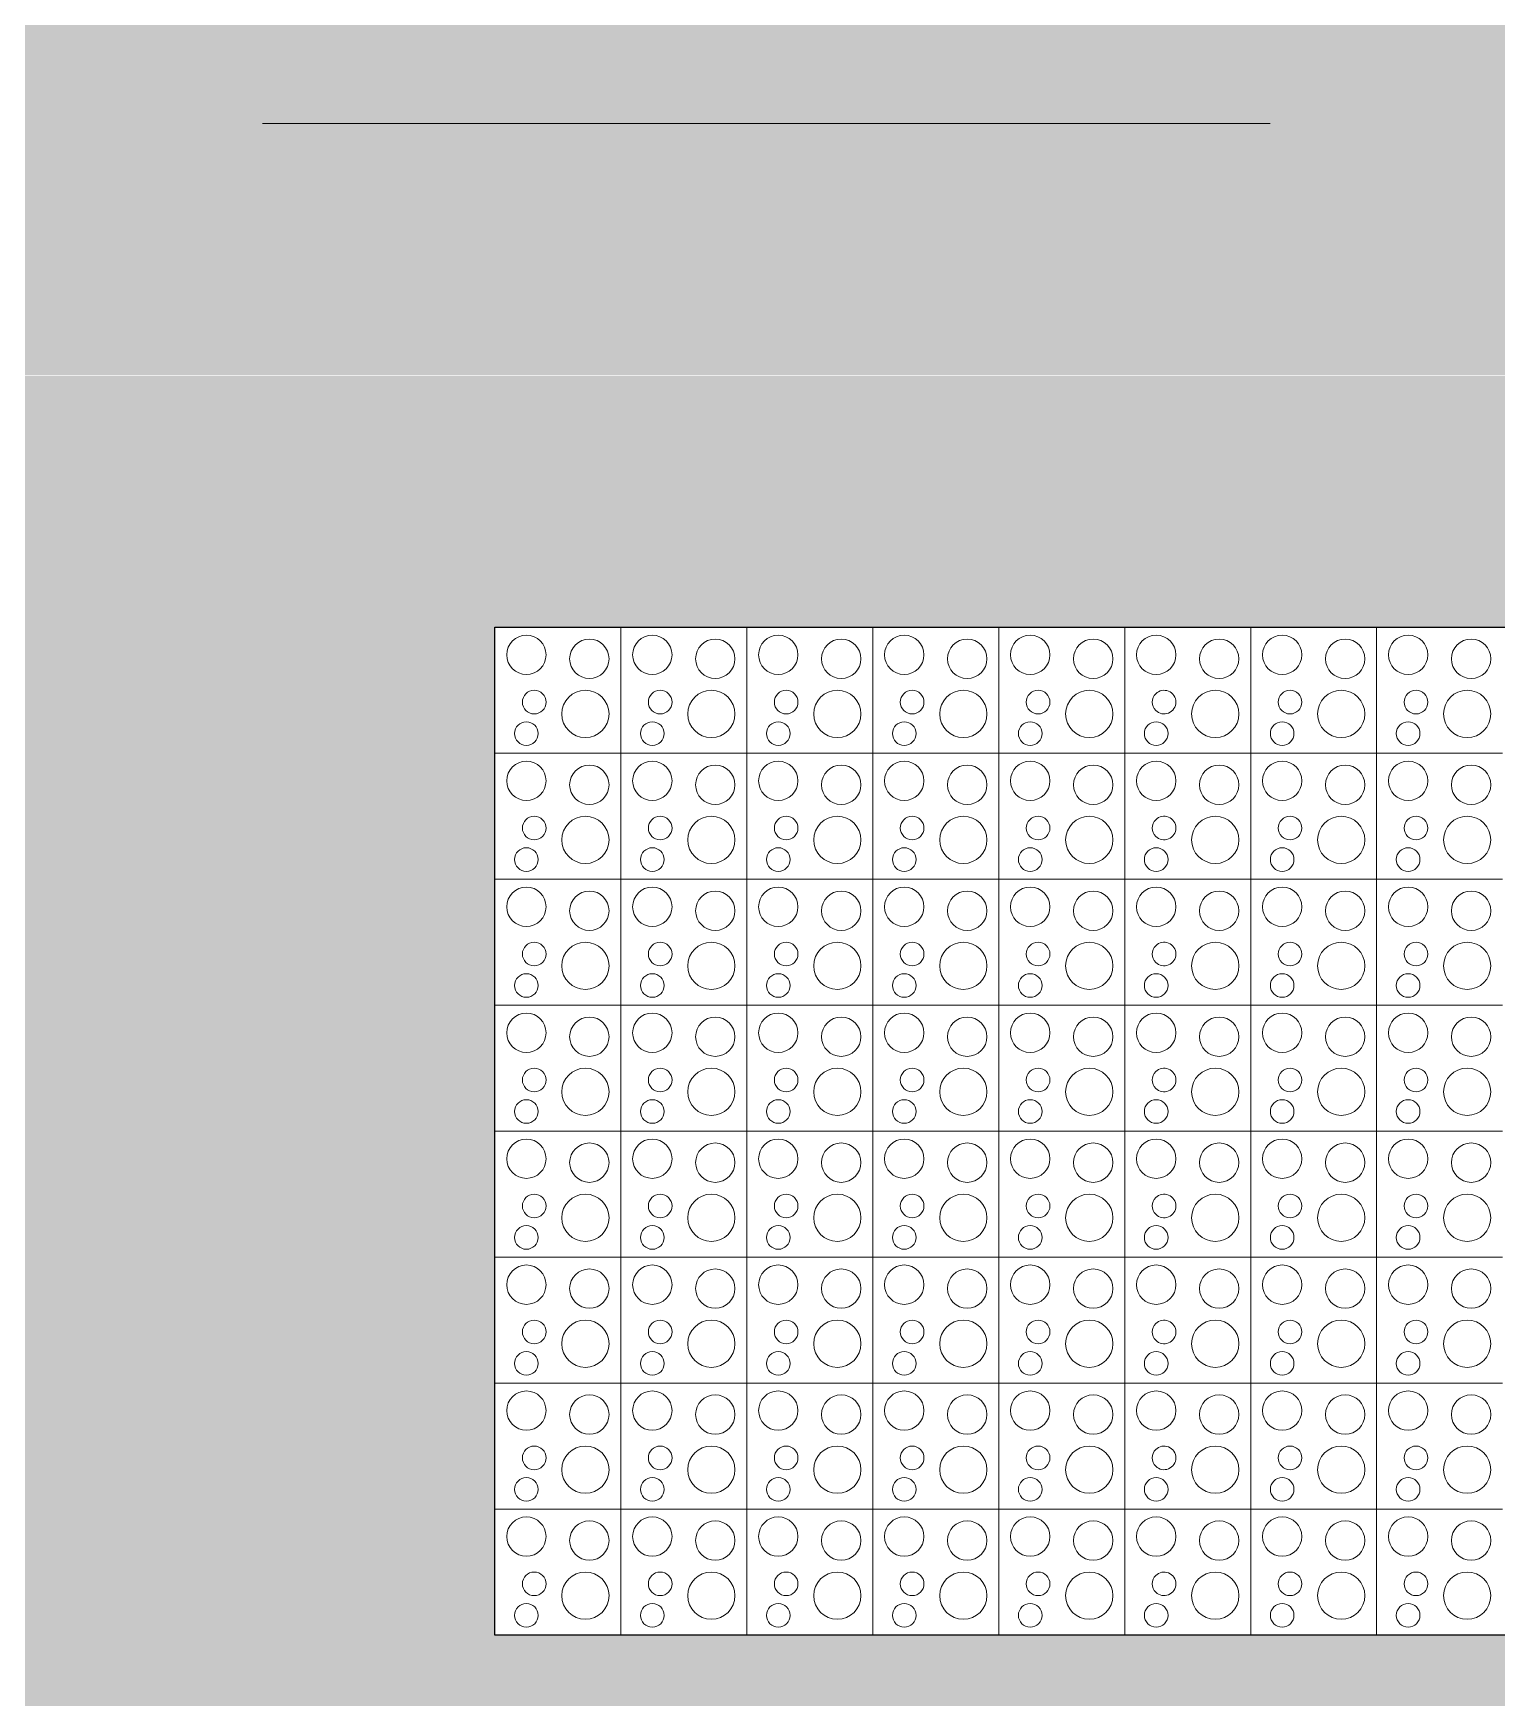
# Model space of a CAD drawing. Header units: inches. Extents: x 6 to 15224, y -733 to 6300.
# Drawn here: x 10710.8 to 10803.7, y 5121 to 5226.7 of the extents above; entities that cross this region are included whole.
import ezdxf

# ---------------------------------------------------------------- set-up
doc = ezdxf.new("R2010")
doc.units = ezdxf.units.IN
doc.header["$MEASUREMENT"] = 0
doc.linetypes.add('Center 1_2_', pattern=[112, 64, -16, 16, -16])
for name, color, linetype, lineweight in [('A-FLOR-LEVL', 51, 'Continuous', 13), ('A-GLAZ', 151, 'Continuous', 25), ('A-WALL', 113, 'Continuous', 25), ('A-WALL-PATT', 111, 'Continuous', 25)]:
    doc.layers.add(name, color=color, linetype=linetype, lineweight=lineweight)

# ---------------------------------------------------------------- blocks, each defined once
blk = doc.blocks.new('WD Breeze Block-TS - 8x16-V174-EAST ELEVATION')
at = {"layer": 'A-GLAZ', "lineweight": 13}
for p, q in [((1870, 5181), (1870, 5189)), ((1870, 5189), (1870, 5181)), ((1878, 5181), (1878, 5189)), ((1878, 5189), (1878, 5181)), ((1886, 5181), (1886, 5189)), ((1886, 5189), (1886, 5181)), ((1894, 5181), (1894, 5189)), ((1894, 5189), (1894, 5181)), ((1902, 5181), (1902, 5189)), ((1902, 5189), (1902, 5181)), ((1910, 5181), (1910, 5189)), ((1910, 5189), (1910, 5181)), ((1918, 5181), (1918, 5189)), ((1918, 5189), (1918, 5181)), ((1870, 5181), (1862, 5181)), ((1862, 5181), (1870, 5181)), ((1878, 5181), (1870, 5181)), ((1870, 5173), (1870, 5181)), ((1870, 5181), (1878, 5181)), ((1870, 5181), (1870, 5173)), ((1886, 5181), (1878, 5181)), ((1878, 5173), (1878, 5181)), ((1878, 5181), (1886, 5181)), ((1878, 5181), (1878, 5173)), ((1894, 5181), (1886, 5181)), ((1886, 5173), (1886, 5181)), ((1886, 5181), (1894, 5181)), ((1886, 5181), (1886, 5173)), ((1902, 5181), (1894, 5181)), ((1894, 5173), (1894, 5181)), ((1894, 5181), (1902, 5181)), ((1894, 5181), (1894, 5173)), ((1910, 5181), (1902, 5181)), ((1902, 5173), (1902, 5181)), ((1902, 5181), (1910, 5181)), ((1902, 5181), (1902, 5173)), ((1910, 5173), (1910, 5181)), ((1918, 5181), (1910, 5181)), ((1910, 5181), (1918, 5181)), ((1910, 5181), (1910, 5173)), ((1926, 5181), (1918, 5181)), ((1918, 5173), (1918, 5181)), ((1918, 5181), (1926, 5181)), ((1918, 5181), (1918, 5173)), ((1870, 5173), (1862, 5173)), ((1862, 5173), (1870, 5173)), ((1878, 5173), (1870, 5173)), ((1870, 5165), (1870, 5173)), ((1870, 5173), (1878, 5173)), ((1870, 5173), (1870, 5165)), ((1886, 5173), (1878, 5173)), ((1878, 5165), (1878, 5173)), ((1878, 5173), (1886, 5173)), ((1878, 5173), (1878, 5165)), ((1894, 5173), (1886, 5173)), ((1886, 5165), (1886, 5173)), ((1886, 5173), (1894, 5173)), ((1886, 5173), (1886, 5165)), ((1902, 5173), (1894, 5173)), ((1894, 5165), (1894, 5173)), ((1894, 5173), (1902, 5173)), ((1894, 5173), (1894, 5165)), ((1910, 5173), (1902, 5173)), ((1902, 5165), (1902, 5173)), ((1902, 5173), (1910, 5173)), ((1902, 5173), (1902, 5165)), ((1910, 5165), (1910, 5173)), ((1918, 5173), (1910, 5173)), ((1910, 5173), (1918, 5173)), ((1910, 5173), (1910, 5165)), ((1926, 5173), (1918, 5173)), ((1918, 5165), (1918, 5173)), ((1918, 5173), (1926, 5173)), ((1918, 5173), (1918, 5165)), ((1870, 5165), (1862, 5165)), ((1862, 5165), (1870, 5165)), ((1878, 5165), (1870, 5165)), ((1870, 5157), (1870, 5165)), ((1870, 5165), (1878, 5165)), ((1870, 5165), (1870, 5157)), ((1886, 5165), (1878, 5165)), ((1878, 5157), (1878, 5165)), ((1878, 5165), (1886, 5165)), ((1878, 5165), (1878, 5157)), ((1894, 5165), (1886, 5165)), ((1886, 5157), (1886, 5165)), ((1886, 5165), (1894, 5165)), ((1886, 5165), (1886, 5157)), ((1902, 5165), (1894, 5165)), ((1894, 5157), (1894, 5165)), ((1894, 5165), (1902, 5165)), ((1894, 5165), (1894, 5157)), ((1910, 5165), (1902, 5165)), ((1902, 5157), (1902, 5165)), ((1902, 5165), (1910, 5165)), ((1902, 5165), (1902, 5157)), ((1910, 5157), (1910, 5165)), ((1918, 5165), (1910, 5165)), ((1910, 5165), (1918, 5165)), ((1910, 5165), (1910, 5157)), ((1926, 5165), (1918, 5165)), ((1918, 5157), (1918, 5165)), ((1918, 5165), (1926, 5165)), ((1918, 5165), (1918, 5157)), ((1870, 5157), (1862, 5157)), ((1862, 5157), (1870, 5157)), ((1878, 5157), (1870, 5157)), ((1870, 5149), (1870, 5157)), ((1870, 5157), (1878, 5157)), ((1870, 5157), (1870, 5149)), ((1886, 5157), (1878, 5157)), ((1878, 5149), (1878, 5157)), ((1878, 5157), (1886, 5157)), ((1878, 5157), (1878, 5149)), ((1894, 5157), (1886, 5157)), ((1886, 5149), (1886, 5157)), ((1886, 5157), (1894, 5157)), ((1886, 5157), (1886, 5149)), ((1902, 5157), (1894, 5157)), ((1894, 5149), (1894, 5157)), ((1894, 5157), (1902, 5157)), ((1894, 5157), (1894, 5149)), ((1910, 5157), (1902, 5157)), ((1902, 5149), (1902, 5157)), ((1902, 5157), (1910, 5157)), ((1902, 5157), (1902, 5149)), ((1910, 5149), (1910, 5157)), ((1918, 5157), (1910, 5157)), ((1910, 5157), (1918, 5157)), ((1910, 5157), (1910, 5149)), ((1926, 5157), (1918, 5157)), ((1918, 5149), (1918, 5157)), ((1918, 5157), (1926, 5157)), ((1918, 5157), (1918, 5149)), ((1870, 5149), (1862, 5149)), ((1862, 5149), (1870, 5149)), ((1878, 5149), (1870, 5149)), ((1870, 5141), (1870, 5149)), ((1870, 5149), (1878, 5149)), ((1870, 5149), (1870, 5141)), ((1886, 5149), (1878, 5149)), ((1878, 5141), (1878, 5149)), ((1878, 5149), (1886, 5149)), ((1878, 5149), (1878, 5141)), ((1894, 5149), (1886, 5149)), ((1886, 5141), (1886, 5149)), ((1886, 5149), (1894, 5149)), ((1886, 5149), (1886, 5141)), ((1902, 5149), (1894, 5149)), ((1894, 5141), (1894, 5149)), ((1894, 5149), (1902, 5149)), ((1894, 5149), (1894, 5141)), ((1910, 5149), (1902, 5149)), ((1902, 5141), (1902, 5149)), ((1902, 5149), (1910, 5149)), ((1902, 5149), (1902, 5141)), ((1910, 5141), (1910, 5149)), ((1918, 5149), (1910, 5149)), ((1910, 5149), (1918, 5149)), ((1910, 5149), (1910, 5141)), ((1926, 5149), (1918, 5149)), ((1918, 5141), (1918, 5149)), ((1918, 5149), (1926, 5149)), ((1918, 5149), (1918, 5141)), ((1870, 5141), (1862, 5141)), ((1862, 5141), (1870, 5141)), ((1878, 5141), (1870, 5141)), ((1870, 5133), (1870, 5141)), ((1870, 5141), (1878, 5141)), ((1870, 5141), (1870, 5133)), ((1886, 5141), (1878, 5141)), ((1878, 5133), (1878, 5141)), ((1878, 5141), (1886, 5141)), ((1878, 5141), (1878, 5133)), ((1894, 5141), (1886, 5141)), ((1886, 5133), (1886, 5141)), ((1886, 5141), (1894, 5141)), ((1886, 5141), (1886, 5133)), ((1902, 5141), (1894, 5141)), ((1894, 5133), (1894, 5141)), ((1894, 5141), (1902, 5141)), ((1894, 5141), (1894, 5133)), ((1910, 5141), (1902, 5141)), ((1902, 5133), (1902, 5141)), ((1902, 5141), (1910, 5141)), ((1902, 5141), (1902, 5133)), ((1910, 5133), (1910, 5141)), ((1918, 5141), (1910, 5141)), ((1910, 5141), (1918, 5141)), ((1910, 5141), (1910, 5133)), ((1926, 5141), (1918, 5141)), ((1918, 5133), (1918, 5141)), ((1918, 5141), (1926, 5141)), ((1918, 5141), (1918, 5133)), ((1870, 5133), (1862, 5133)), ((1862, 5133), (1870, 5133)), ((1878, 5133), (1870, 5133)), ((1870, 5125), (1870, 5133)), ((1870, 5133), (1878, 5133)), ((1870, 5133), (1870, 5125)), ((1886, 5133), (1878, 5133)), ((1878, 5125), (1878, 5133)), ((1878, 5133), (1886, 5133)), ((1878, 5133), (1878, 5125)), ((1894, 5133), (1886, 5133)), ((1886, 5125), (1886, 5133)), ((1886, 5133), (1894, 5133)), ((1886, 5133), (1886, 5125)), ((1902, 5133), (1894, 5133)), ((1894, 5125), (1894, 5133)), ((1894, 5133), (1902, 5133)), ((1894, 5133), (1894, 5125)), ((1910, 5133), (1902, 5133)), ((1902, 5125), (1902, 5133)), ((1902, 5133), (1910, 5133)), ((1902, 5133), (1902, 5125)), ((1910, 5125), (1910, 5133)), ((1918, 5133), (1910, 5133)), ((1910, 5133), (1918, 5133)), ((1910, 5133), (1910, 5125)), ((1926, 5133), (1918, 5133)), ((1918, 5125), (1918, 5133)), ((1918, 5133), (1926, 5133)), ((1918, 5133), (1918, 5125))]:
    blk.add_line(p, q, dxfattribs=at)
for centre, radius, start, end in [((1864, 5187.25), 1.25, 0, 180), ((1868, 5187), 1.25, 0, 180), ((1872, 5187.25), 1.25, 0, 180), ((1876, 5187), 1.25, 0, 180), ((1880, 5187.25), 1.25, 0, 180), ((1884, 5187), 1.25, 0, 180), ((1888, 5187.25), 1.25, 0, 180), ((1892, 5187), 1.25, 0, 180), ((1896, 5187.25), 1.25, 0, 180), ((1900, 5187), 1.25, 0, 180), ((1904, 5187.25), 1.25, 0, 180), ((1908, 5187), 1.25, 0, 180), ((1912, 5187.25), 1.25, 0, 180), ((1916, 5187), 1.25, 0, 180), ((1920, 5187.25), 1.25, 0, 180), ((1924, 5187), 1.25, 0, 180), ((1864, 5187.25), 1.25, 180, 0), ((1872, 5187.25), 1.25, 180, 0), ((1880, 5187.25), 1.25, 180, 0), ((1888, 5187.25), 1.25, 180, 0), ((1896, 5187.25), 1.25, 180, 0), ((1904, 5187.25), 1.25, 180, 0), ((1912, 5187.25), 1.25, 180, 0), ((1920, 5187.25), 1.25, 180, 0), ((1868, 5187), 1.25, 180, 0), ((1876, 5187), 1.25, 180, 0), ((1884, 5187), 1.25, 180, 0), ((1892, 5187), 1.25, 180, 0), ((1900, 5187), 1.25, 180, 0), ((1908, 5187), 1.25, 180, 0), ((1916, 5187), 1.25, 180, 0), ((1924, 5187), 1.25, 180, 0), ((1864.5, 5184.25), 0.75, 0, 180), ((1867.75, 5183.5), 1.5, 0, 180), ((1872.5, 5184.25), 0.75, 0, 180), ((1875.75, 5183.5), 1.5, 0, 180), ((1880.5, 5184.25), 0.75, 0, 180), ((1883.75, 5183.5), 1.5, 0, 180), ((1888.5, 5184.25), 0.75, 0, 180), ((1891.75, 5183.5), 1.5, 0, 180), ((1896.5, 5184.25), 0.75, 0, 180), ((1899.75, 5183.5), 1.5, 0, 180), ((1904.5, 5184.25), 0.75, 0, 134.996), ((1907.75, 5183.5), 1.5, 0, 180), ((1912.5, 5184.25), 0.75, 0, 180), ((1915.75, 5183.5), 1.5, 0, 180), ((1920.5, 5184.25), 0.75, 0, 180), ((1923.75, 5183.5), 1.5, 0, 180), ((1864.5, 5184.25), 0.75, 180, 0), ((1872.5, 5184.25), 0.75, 180, 0), ((1880.5, 5184.25), 0.75, 180, 0), ((1888.5, 5184.25), 0.75, 180, 0), ((1896.5, 5184.25), 0.75, 180, 0), ((1904.5, 5184.25), 0.75, 135, 180), ((1904.5, 5184.25), 0.75, 180, 225), ((1904.5, 5184.25), 0.75, 225.004, 0), ((1912.5, 5184.25), 0.75, 180, 0), ((1920.5, 5184.25), 0.75, 180, 0), ((1864, 5182.25), 0.75, 0, 180), ((1867.75, 5183.5), 1.5, 180, 0), ((1872, 5182.25), 0.75, 0, 180), ((1875.75, 5183.5), 1.5, 180, 0), ((1880, 5182.25), 0.75, 0, 180), ((1883.75, 5183.5), 1.5, 180, 0), ((1888, 5182.25), 0.75, 0, 180), ((1891.75, 5183.5), 1.5, 180, 0), ((1896, 5182.25), 0.75, 0, 180), ((1899.75, 5183.5), 1.5, 180, 0), ((1904, 5182.25), 0.75, 0, 180), ((1907.75, 5183.5), 1.5, 180, 0), ((1912, 5182.25), 0.75, 0, 180), ((1915.75, 5183.5), 1.5, 180, 0), ((1920, 5182.25), 0.75, 0, 180), ((1923.75, 5183.5), 1.5, 180, 0), ((1864, 5182.25), 0.75, 180, 0), ((1872, 5182.25), 0.75, 180, 0), ((1880, 5182.25), 0.75, 180, 0), ((1888, 5182.25), 0.75, 180, 0), ((1896, 5182.25), 0.75, 180, 0), ((1904, 5182.25), 0.75, 180, 0), ((1912, 5182.25), 0.75, 180, 0), ((1920, 5182.25), 0.75, 180, 0), ((1864, 5179.25), 1.25, 0, 180), ((1868, 5179), 1.25, 0, 180), ((1872, 5179.25), 1.25, 0, 180), ((1876, 5179), 1.25, 0, 180), ((1880, 5179.25), 1.25, 0, 180), ((1884, 5179), 1.25, 0, 180), ((1888, 5179.25), 1.25, 0, 180), ((1892, 5179), 1.25, 0, 180), ((1896, 5179.25), 1.25, 0, 180), ((1900, 5179), 1.25, 0, 180), ((1904, 5179.25), 1.25, 0, 180), ((1908, 5179), 1.25, 0, 180), ((1912, 5179.25), 1.25, 0, 180), ((1916, 5179), 1.25, 0, 180), ((1920, 5179.25), 1.25, 0, 180), ((1924, 5179), 1.25, 0, 180), ((1864, 5179.25), 1.25, 180, 0), ((1868, 5179), 1.25, 180, 0), ((1872, 5179.25), 1.25, 180, 0), ((1876, 5179), 1.25, 180, 0), ((1880, 5179.25), 1.25, 180, 0), ((1884, 5179), 1.25, 180, 0), ((1888, 5179.25), 1.25, 180, 0), ((1892, 5179), 1.25, 180, 0), ((1896, 5179.25), 1.25, 180, 0), ((1900, 5179), 1.25, 180, 0), ((1904, 5179.25), 1.25, 180, 0), ((1908, 5179), 1.25, 180, 0), ((1912, 5179.25), 1.25, 180, 0), ((1916, 5179), 1.25, 180, 0), ((1920, 5179.25), 1.25, 180, 0), ((1924, 5179), 1.25, 180, 0), ((1864.5, 5176.25), 0.75, 0, 180), ((1867.75, 5175.5), 1.5, 0, 180), ((1872.5, 5176.25), 0.75, 0, 180), ((1875.75, 5175.5), 1.5, 0, 180), ((1880.5, 5176.25), 0.75, 0, 180), ((1883.75, 5175.5), 1.5, 0, 180), ((1888.5, 5176.25), 0.75, 0, 180), ((1891.75, 5175.5), 1.5, 0, 180), ((1896.5, 5176.25), 0.75, 0, 180), ((1899.75, 5175.5), 1.5, 0, 180), ((1904.5, 5176.25), 0.75, 135, 180), ((1904.5, 5176.25), 0.75, 0, 134.996), ((1907.75, 5175.5), 1.5, 0, 180), ((1912.5, 5176.25), 0.75, 0, 180), ((1915.75, 5175.5), 1.5, 0, 180), ((1920.5, 5176.25), 0.75, 0, 180), ((1923.75, 5175.5), 1.5, 0, 180), ((1864.5, 5176.25), 0.75, 180, 0), ((1867.75, 5175.5), 1.5, 180, 0), ((1872.5, 5176.25), 0.75, 180, 0), ((1875.75, 5175.5), 1.5, 180, 0), ((1880.5, 5176.25), 0.75, 180, 0), ((1883.75, 5175.5), 1.5, 180, 0), ((1888.5, 5176.25), 0.75, 180, 0), ((1891.75, 5175.5), 1.5, 180, 0), ((1896.5, 5176.25), 0.75, 180, 0), ((1899.75, 5175.5), 1.5, 180, 0), ((1904.5, 5176.25), 0.75, 180, 225), ((1904.5, 5176.25), 0.75, 225.004, 0), ((1907.75, 5175.5), 1.5, 180, 0), ((1912.5, 5176.25), 0.75, 180, 0), ((1915.75, 5175.5), 1.5, 180, 0), ((1920.5, 5176.25), 0.75, 180, 0), ((1923.75, 5175.5), 1.5, 180, 0), ((1864, 5174.25), 0.75, 0, 180), ((1872, 5174.25), 0.75, 0, 180), ((1880, 5174.25), 0.75, 0, 180), ((1888, 5174.25), 0.75, 0, 180), ((1896, 5174.25), 0.75, 0, 180), ((1904, 5174.25), 0.75, 0, 180), ((1912, 5174.25), 0.75, 0, 180), ((1920, 5174.25), 0.75, 0, 180), ((1864, 5174.25), 0.75, 180, 0), ((1872, 5174.25), 0.75, 180, 0), ((1880, 5174.25), 0.75, 180, 0), ((1888, 5174.25), 0.75, 180, 0), ((1896, 5174.25), 0.75, 180, 0), ((1904, 5174.25), 0.75, 180, 0), ((1912, 5174.25), 0.75, 180, 0), ((1920, 5174.25), 0.75, 180, 0), ((1864, 5171.25), 1.25, 0, 180), ((1872, 5171.25), 1.25, 0, 180), ((1880, 5171.25), 1.25, 0, 180), ((1888, 5171.25), 1.25, 0, 180), ((1896, 5171.25), 1.25, 0, 180), ((1904, 5171.25), 1.25, 0, 180), ((1912, 5171.25), 1.25, 0, 180), ((1920, 5171.25), 1.25, 0, 180), ((1864, 5171.25), 1.25, 180, 0), ((1868, 5171), 1.25, 0, 180), ((1872, 5171.25), 1.25, 180, 0), ((1876, 5171), 1.25, 0, 180), ((1880, 5171.25), 1.25, 180, 0), ((1884, 5171), 1.25, 0, 180), ((1888, 5171.25), 1.25, 180, 0), ((1892, 5171), 1.25, 0, 180), ((1896, 5171.25), 1.25, 180, 0), ((1900, 5171), 1.25, 0, 180), ((1904, 5171.25), 1.25, 180, 0), ((1908, 5171), 1.25, 0, 180), ((1912, 5171.25), 1.25, 180, 0), ((1916, 5171), 1.25, 0, 180), ((1920, 5171.25), 1.25, 180, 0), ((1924, 5171), 1.25, 0, 180), ((1868, 5171), 1.25, 180, 0), ((1876, 5171), 1.25, 180, 0), ((1884, 5171), 1.25, 180, 0), ((1892, 5171), 1.25, 180, 0), ((1900, 5171), 1.25, 180, 0), ((1908, 5171), 1.25, 180, 0), ((1916, 5171), 1.25, 180, 0), ((1924, 5171), 1.25, 180, 0), ((1864.5, 5168.25), 0.75, 0, 180), ((1864.5, 5168.25), 0.75, 180, 0), ((1867.75, 5167.5), 1.5, 0, 180), ((1872.5, 5168.25), 0.75, 0, 180), ((1872.5, 5168.25), 0.75, 180, 0), ((1875.75, 5167.5), 1.5, 0, 180), ((1880.5, 5168.25), 0.75, 0, 180), ((1880.5, 5168.25), 0.75, 180, 0), ((1883.75, 5167.5), 1.5, 0, 180), ((1888.5, 5168.25), 0.75, 0, 180), ((1888.5, 5168.25), 0.75, 180, 0), ((1891.75, 5167.5), 1.5, 0, 180), ((1896.5, 5168.25), 0.75, 0, 180), ((1896.5, 5168.25), 0.75, 180, 0), ((1899.75, 5167.5), 1.5, 0, 180), ((1904.5, 5168.25), 0.75, 135, 180), ((1904.5, 5168.25), 0.75, 180, 225), ((1904.5, 5168.25), 0.75, 0, 134.996), ((1904.5, 5168.25), 0.75, 225.004, 0), ((1907.75, 5167.5), 1.5, 0, 180), ((1912.5, 5168.25), 0.75, 0, 180), ((1912.5, 5168.25), 0.75, 180, 0), ((1915.75, 5167.5), 1.5, 0, 180), ((1920.5, 5168.25), 0.75, 0, 180), ((1920.5, 5168.25), 0.75, 180, 0), ((1923.75, 5167.5), 1.5, 0, 180), ((1867.75, 5167.5), 1.5, 180, 0), ((1875.75, 5167.5), 1.5, 180, 0), ((1883.75, 5167.5), 1.5, 180, 0), ((1891.75, 5167.5), 1.5, 180, 0), ((1899.75, 5167.5), 1.5, 180, 0), ((1907.75, 5167.5), 1.5, 180, 0), ((1915.75, 5167.5), 1.5, 180, 0), ((1923.75, 5167.5), 1.5, 180, 0), ((1864, 5166.25), 0.75, 0, 180), ((1864, 5166.25), 0.75, 180, 0), ((1872, 5166.25), 0.75, 0, 180), ((1872, 5166.25), 0.75, 180, 0), ((1880, 5166.25), 0.75, 0, 180), ((1880, 5166.25), 0.75, 180, 0), ((1888, 5166.25), 0.75, 0, 180), ((1888, 5166.25), 0.75, 180, 0), ((1896, 5166.25), 0.75, 0, 180), ((1896, 5166.25), 0.75, 180, 0), ((1904, 5166.25), 0.75, 0, 180), ((1904, 5166.25), 0.75, 180, 0), ((1912, 5166.25), 0.75, 0, 180), ((1912, 5166.25), 0.75, 180, 0), ((1920, 5166.25), 0.75, 0, 180), ((1920, 5166.25), 0.75, 180, 0), ((1864, 5163.25), 1.25, 0, 180), ((1868, 5163), 1.25, 0, 180), ((1872, 5163.25), 1.25, 0, 180), ((1876, 5163), 1.25, 0, 180), ((1880, 5163.25), 1.25, 0, 180), ((1884, 5163), 1.25, 0, 180), ((1888, 5163.25), 1.25, 0, 180), ((1892, 5163), 1.25, 0, 180), ((1896, 5163.25), 1.25, 0, 180), ((1900, 5163), 1.25, 0, 180), ((1904, 5163.25), 1.25, 0, 180), ((1908, 5163), 1.25, 0, 180), ((1912, 5163.25), 1.25, 0, 180), ((1916, 5163), 1.25, 0, 180), ((1920, 5163.25), 1.25, 0, 180), ((1924, 5163), 1.25, 0, 180), ((1864, 5163.25), 1.25, 180, 0), ((1868, 5163), 1.25, 180, 0), ((1872, 5163.25), 1.25, 180, 0), ((1876, 5163), 1.25, 180, 0), ((1880, 5163.25), 1.25, 180, 0), ((1884, 5163), 1.25, 180, 0), ((1888, 5163.25), 1.25, 180, 0), ((1892, 5163), 1.25, 180, 0), ((1896, 5163.25), 1.25, 180, 0), ((1900, 5163), 1.25, 180, 0), ((1904, 5163.25), 1.25, 180, 0), ((1908, 5163), 1.25, 180, 0), ((1912, 5163.25), 1.25, 180, 0), ((1916, 5163), 1.25, 180, 0), ((1920, 5163.25), 1.25, 180, 0), ((1924, 5163), 1.25, 180, 0), ((1864.5, 5160.25), 0.75, 0, 180), ((1867.75, 5159.5), 1.5, 0, 180), ((1872.5, 5160.25), 0.75, 0, 180), ((1875.75, 5159.5), 1.5, 0, 180), ((1880.5, 5160.25), 0.75, 0, 180), ((1883.75, 5159.5), 1.5, 0, 180), ((1888.5, 5160.25), 0.75, 0, 180), ((1891.75, 5159.5), 1.5, 0, 180), ((1896.5, 5160.25), 0.75, 0, 180), ((1899.75, 5159.5), 1.5, 0, 180), ((1904.5, 5160.25), 0.75, 135, 180), ((1904.5, 5160.25), 0.75, 0, 134.996), ((1907.75, 5159.5), 1.5, 0, 180), ((1912.5, 5160.25), 0.75, 0, 180), ((1915.75, 5159.5), 1.5, 0, 180), ((1920.5, 5160.25), 0.75, 0, 180), ((1923.75, 5159.5), 1.5, 0, 180), ((1864.5, 5160.25), 0.75, 180, 0), ((1872.5, 5160.25), 0.75, 180, 0), ((1880.5, 5160.25), 0.75, 180, 0), ((1888.5, 5160.25), 0.75, 180, 0), ((1896.5, 5160.25), 0.75, 180, 0), ((1904.5, 5160.25), 0.75, 180, 225), ((1904.5, 5160.25), 0.75, 225.004, 0), ((1912.5, 5160.25), 0.75, 180, 0), ((1920.5, 5160.25), 0.75, 180, 0), ((1864, 5158.25), 0.75, 0, 180), ((1867.75, 5159.5), 1.5, 180, 0), ((1872, 5158.25), 0.75, 0, 180), ((1875.75, 5159.5), 1.5, 180, 0), ((1880, 5158.25), 0.75, 0, 180), ((1883.75, 5159.5), 1.5, 180, 0), ((1888, 5158.25), 0.75, 0, 180), ((1891.75, 5159.5), 1.5, 180, 0), ((1896, 5158.25), 0.75, 0, 180), ((1899.75, 5159.5), 1.5, 180, 0), ((1904, 5158.25), 0.75, 0, 180), ((1907.75, 5159.5), 1.5, 180, 0), ((1912, 5158.25), 0.75, 0, 180), ((1915.75, 5159.5), 1.5, 180, 0), ((1920, 5158.25), 0.75, 0, 180), ((1923.75, 5159.5), 1.5, 180, 0), ((1864, 5158.25), 0.75, 180, 0), ((1872, 5158.25), 0.75, 180, 0), ((1880, 5158.25), 0.75, 180, 0), ((1888, 5158.25), 0.75, 180, 0), ((1896, 5158.25), 0.75, 180, 0), ((1904, 5158.25), 0.75, 180, 0), ((1912, 5158.25), 0.75, 180, 0), ((1920, 5158.25), 0.75, 180, 0), ((1864, 5155.25), 1.25, 0, 180), ((1872, 5155.25), 1.25, 0, 180), ((1880, 5155.25), 1.25, 0, 180), ((1888, 5155.25), 1.25, 0, 180), ((1896, 5155.25), 1.25, 0, 180), ((1904, 5155.25), 1.25, 0, 180), ((1912, 5155.25), 1.25, 0, 180), ((1920, 5155.25), 1.25, 0, 180), ((1868, 5155), 1.25, 0, 180), ((1876, 5155), 1.25, 0, 180), ((1884, 5155), 1.25, 0, 180), ((1892, 5155), 1.25, 0, 180), ((1900, 5155), 1.25, 0, 180), ((1908, 5155), 1.25, 0, 180), ((1916, 5155), 1.25, 0, 180), ((1924, 5155), 1.25, 0, 180), ((1864, 5155.25), 1.25, 180, 0), ((1868, 5155), 1.25, 180, 0), ((1872, 5155.25), 1.25, 180, 0), ((1876, 5155), 1.25, 180, 0), ((1880, 5155.25), 1.25, 180, 0), ((1884, 5155), 1.25, 180, 0), ((1888, 5155.25), 1.25, 180, 0), ((1892, 5155), 1.25, 180, 0), ((1896, 5155.25), 1.25, 180, 0), ((1900, 5155), 1.25, 180, 0), ((1904, 5155.25), 1.25, 180, 0), ((1908, 5155), 1.25, 180, 0), ((1912, 5155.25), 1.25, 180, 0), ((1916, 5155), 1.25, 180, 0), ((1920, 5155.25), 1.25, 180, 0), ((1924, 5155), 1.25, 180, 0), ((1864.5, 5152.25), 0.75, 0, 180), ((1864.5, 5152.25), 0.75, 180, 0), ((1867.75, 5151.5), 1.5, 0, 180), ((1872.5, 5152.25), 0.75, 0, 180), ((1872.5, 5152.25), 0.75, 180, 0), ((1875.75, 5151.5), 1.5, 0, 180), ((1880.5, 5152.25), 0.75, 0, 180), ((1880.5, 5152.25), 0.75, 180, 0), ((1883.75, 5151.5), 1.5, 0, 180), ((1888.5, 5152.25), 0.75, 0, 180), ((1888.5, 5152.25), 0.75, 180, 0), ((1891.75, 5151.5), 1.5, 0, 180), ((1896.5, 5152.25), 0.75, 0, 180), ((1896.5, 5152.25), 0.75, 180, 0), ((1899.75, 5151.5), 1.5, 0, 180), ((1904.5, 5152.25), 0.75, 135, 180), ((1904.5, 5152.25), 0.75, 180, 225), ((1904.5, 5152.25), 0.75, 0, 134.996), ((1904.5, 5152.25), 0.75, 225.004, 0), ((1907.75, 5151.5), 1.5, 0, 180), ((1912.5, 5152.25), 0.75, 0, 180), ((1912.5, 5152.25), 0.75, 180, 0), ((1915.75, 5151.5), 1.5, 0, 180), ((1920.5, 5152.25), 0.75, 0, 180), ((1920.5, 5152.25), 0.75, 180, 0), ((1923.75, 5151.5), 1.5, 0, 180), ((1867.75, 5151.5), 1.5, 180, 0), ((1875.75, 5151.5), 1.5, 180, 0), ((1883.75, 5151.5), 1.5, 180, 0), ((1891.75, 5151.5), 1.5, 180, 0), ((1899.75, 5151.5), 1.5, 180, 0), ((1907.75, 5151.5), 1.5, 180, 0), ((1915.75, 5151.5), 1.5, 180, 0), ((1923.75, 5151.5), 1.5, 180, 0), ((1864, 5150.25), 0.75, 0, 180), ((1864, 5150.25), 0.75, 180, 0), ((1872, 5150.25), 0.75, 0, 180), ((1872, 5150.25), 0.75, 180, 0), ((1880, 5150.25), 0.75, 0, 180), ((1880, 5150.25), 0.75, 180, 0), ((1888, 5150.25), 0.75, 0, 180), ((1888, 5150.25), 0.75, 180, 0), ((1896, 5150.25), 0.75, 0, 180), ((1896, 5150.25), 0.75, 180, 0), ((1904, 5150.25), 0.75, 0, 180), ((1904, 5150.25), 0.75, 180, 0), ((1912, 5150.25), 0.75, 0, 180), ((1912, 5150.25), 0.75, 180, 0), ((1920, 5150.25), 0.75, 0, 180), ((1920, 5150.25), 0.75, 180, 0), ((1864, 5147.25), 1.25, 0, 180), ((1868, 5147), 1.25, 0, 180), ((1872, 5147.25), 1.25, 0, 180), ((1876, 5147), 1.25, 0, 180), ((1880, 5147.25), 1.25, 0, 180), ((1884, 5147), 1.25, 0, 180), ((1888, 5147.25), 1.25, 0, 180), ((1892, 5147), 1.25, 0, 180), ((1896, 5147.25), 1.25, 0, 180), ((1900, 5147), 1.25, 0, 180), ((1904, 5147.25), 1.25, 0, 180), ((1908, 5147), 1.25, 0, 180), ((1912, 5147.25), 1.25, 0, 180), ((1916, 5147), 1.25, 0, 180), ((1920, 5147.25), 1.25, 0, 180), ((1924, 5147), 1.25, 0, 180), ((1864, 5147.25), 1.25, 180, 0), ((1868, 5147), 1.25, 180, 0), ((1872, 5147.25), 1.25, 180, 0), ((1876, 5147), 1.25, 180, 0), ((1880, 5147.25), 1.25, 180, 0), ((1884, 5147), 1.25, 180, 0), ((1888, 5147.25), 1.25, 180, 0), ((1892, 5147), 1.25, 180, 0), ((1896, 5147.25), 1.25, 180, 0), ((1900, 5147), 1.25, 180, 0), ((1904, 5147.25), 1.25, 180, 0), ((1908, 5147), 1.25, 180, 0), ((1912, 5147.25), 1.25, 180, 0), ((1916, 5147), 1.25, 180, 0), ((1920, 5147.25), 1.25, 180, 0), ((1924, 5147), 1.25, 180, 0), ((1864.5, 5144.25), 0.75, 0, 180), ((1867.75, 5143.5), 1.5, 0, 180), ((1872.5, 5144.25), 0.75, 0, 180), ((1875.75, 5143.5), 1.5, 0, 180), ((1880.5, 5144.25), 0.75, 0, 180), ((1883.75, 5143.5), 1.5, 0, 180), ((1888.5, 5144.25), 0.75, 0, 180), ((1891.75, 5143.5), 1.5, 0, 180), ((1896.5, 5144.25), 0.75, 0, 180), ((1899.75, 5143.5), 1.5, 0, 180), ((1904.5, 5144.25), 0.75, 0, 134.996), ((1907.75, 5143.5), 1.5, 0, 180), ((1912.5, 5144.25), 0.75, 0, 180), ((1915.75, 5143.5), 1.5, 0, 180), ((1920.5, 5144.25), 0.75, 0, 180), ((1923.75, 5143.5), 1.5, 0, 180), ((1864.5, 5144.25), 0.75, 180, 0), ((1872.5, 5144.25), 0.75, 180, 0), ((1880.5, 5144.25), 0.75, 180, 0), ((1888.5, 5144.25), 0.75, 180, 0), ((1896.5, 5144.25), 0.75, 180, 0), ((1904.5, 5144.25), 0.75, 135, 180), ((1904.5, 5144.25), 0.75, 180, 225), ((1904.5, 5144.25), 0.75, 225.004, 0), ((1912.5, 5144.25), 0.75, 180, 0), ((1920.5, 5144.25), 0.75, 180, 0), ((1864, 5142.25), 0.75, 0, 180), ((1867.75, 5143.5), 1.5, 180, 0), ((1872, 5142.25), 0.75, 0, 180), ((1875.75, 5143.5), 1.5, 180, 0), ((1880, 5142.25), 0.75, 0, 180), ((1883.75, 5143.5), 1.5, 180, 0), ((1888, 5142.25), 0.75, 0, 180), ((1891.75, 5143.5), 1.5, 180, 0), ((1896, 5142.25), 0.75, 0, 180), ((1899.75, 5143.5), 1.5, 180, 0), ((1904, 5142.25), 0.75, 0, 180), ((1907.75, 5143.5), 1.5, 180, 0), ((1912, 5142.25), 0.75, 0, 180), ((1915.75, 5143.5), 1.5, 180, 0), ((1920, 5142.25), 0.75, 0, 180), ((1923.75, 5143.5), 1.5, 180, 0), ((1864, 5142.25), 0.75, 180, 0), ((1872, 5142.25), 0.75, 180, 0), ((1880, 5142.25), 0.75, 180, 0), ((1888, 5142.25), 0.75, 180, 0), ((1896, 5142.25), 0.75, 180, 0), ((1904, 5142.25), 0.75, 180, 0), ((1912, 5142.25), 0.75, 180, 0), ((1920, 5142.25), 0.75, 180, 0), ((1864, 5139.25), 1.25, 0, 180), ((1868, 5139), 1.25, 0, 180), ((1872, 5139.25), 1.25, 0, 180), ((1876, 5139), 1.25, 0, 180), ((1880, 5139.25), 1.25, 0, 180), ((1884, 5139), 1.25, 0, 180), ((1888, 5139.25), 1.25, 0, 180), ((1892, 5139), 1.25, 0, 180), ((1896, 5139.25), 1.25, 0, 180), ((1900, 5139), 1.25, 0, 180), ((1904, 5139.25), 1.25, 0, 180), ((1908, 5139), 1.25, 0, 180), ((1912, 5139.25), 1.25, 0, 180), ((1916, 5139), 1.25, 0, 180), ((1920, 5139.25), 1.25, 0, 180), ((1924, 5139), 1.25, 0, 180), ((1864, 5139.25), 1.25, 180, 0), ((1868, 5139), 1.25, 180, 0), ((1872, 5139.25), 1.25, 180, 0), ((1876, 5139), 1.25, 180, 0), ((1880, 5139.25), 1.25, 180, 0), ((1884, 5139), 1.25, 180, 0), ((1888, 5139.25), 1.25, 180, 0), ((1892, 5139), 1.25, 180, 0), ((1896, 5139.25), 1.25, 180, 0), ((1900, 5139), 1.25, 180, 0), ((1904, 5139.25), 1.25, 180, 0), ((1908, 5139), 1.25, 180, 0), ((1912, 5139.25), 1.25, 180, 0), ((1916, 5139), 1.25, 180, 0), ((1920, 5139.25), 1.25, 180, 0), ((1924, 5139), 1.25, 180, 0), ((1864.5, 5136.25), 0.75, 0, 180), ((1867.75, 5135.5), 1.5, 0, 180), ((1872.5, 5136.25), 0.75, 0, 180), ((1875.75, 5135.5), 1.5, 0, 180), ((1880.5, 5136.25), 0.75, 0, 180), ((1883.75, 5135.5), 1.5, 0, 180), ((1888.5, 5136.25), 0.75, 0, 180), ((1891.75, 5135.5), 1.5, 0, 180), ((1896.5, 5136.25), 0.75, 0, 180), ((1899.75, 5135.5), 1.5, 0, 180), ((1904.5, 5136.25), 0.75, 135, 180), ((1904.5, 5136.25), 0.75, 0, 134.996), ((1907.75, 5135.5), 1.5, 0, 180), ((1912.5, 5136.25), 0.75, 0, 180), ((1915.75, 5135.5), 1.5, 0, 180), ((1920.5, 5136.25), 0.75, 0, 180), ((1923.75, 5135.5), 1.5, 0, 180), ((1864.5, 5136.25), 0.75, 180, 0), ((1867.75, 5135.5), 1.5, 180, 0), ((1872.5, 5136.25), 0.75, 180, 0), ((1875.75, 5135.5), 1.5, 180, 0), ((1880.5, 5136.25), 0.75, 180, 0), ((1883.75, 5135.5), 1.5, 180, 0), ((1888.5, 5136.25), 0.75, 180, 0), ((1891.75, 5135.5), 1.5, 180, 0), ((1896.5, 5136.25), 0.75, 180, 0), ((1899.75, 5135.5), 1.5, 180, 0), ((1904.5, 5136.25), 0.75, 180, 225), ((1904.5, 5136.25), 0.75, 225.004, 0), ((1907.75, 5135.5), 1.5, 180, 0), ((1912.5, 5136.25), 0.75, 180, 0), ((1915.75, 5135.5), 1.5, 180, 0), ((1920.5, 5136.25), 0.75, 180, 0), ((1923.75, 5135.5), 1.5, 180, 0), ((1864, 5134.25), 0.75, 0, 180), ((1864, 5134.25), 0.75, 180, 0), ((1872, 5134.25), 0.75, 0, 180), ((1872, 5134.25), 0.75, 180, 0), ((1880, 5134.25), 0.75, 0, 180), ((1880, 5134.25), 0.75, 180, 0), ((1888, 5134.25), 0.75, 0, 180), ((1888, 5134.25), 0.75, 180, 0), ((1896, 5134.25), 0.75, 0, 180), ((1896, 5134.25), 0.75, 180, 0), ((1904, 5134.25), 0.75, 0, 180), ((1904, 5134.25), 0.75, 180, 0), ((1912, 5134.25), 0.75, 0, 180), ((1912, 5134.25), 0.75, 180, 0), ((1920, 5134.25), 0.75, 0, 180), ((1920, 5134.25), 0.75, 180, 0), ((1864, 5131.25), 1.25, 0, 180), ((1868, 5131), 1.25, 0, 180), ((1872, 5131.25), 1.25, 0, 180), ((1876, 5131), 1.25, 0, 180), ((1880, 5131.25), 1.25, 0, 180), ((1884, 5131), 1.25, 0, 180), ((1888, 5131.25), 1.25, 0, 180), ((1892, 5131), 1.25, 0, 180), ((1896, 5131.25), 1.25, 0, 180), ((1900, 5131), 1.25, 0, 180), ((1904, 5131.25), 1.25, 0, 180), ((1908, 5131), 1.25, 0, 180), ((1912, 5131.25), 1.25, 0, 180), ((1916, 5131), 1.25, 0, 180), ((1920, 5131.25), 1.25, 0, 180), ((1924, 5131), 1.25, 0, 180), ((1864, 5131.25), 1.25, 180, 0), ((1872, 5131.25), 1.25, 180, 0), ((1880, 5131.25), 1.25, 180, 0), ((1888, 5131.25), 1.25, 180, 0), ((1896, 5131.25), 1.25, 180, 0), ((1904, 5131.25), 1.25, 180, 0), ((1912, 5131.25), 1.25, 180, 0), ((1920, 5131.25), 1.25, 180, 0), ((1868, 5131), 1.25, 180, 0), ((1876, 5131), 1.25, 180, 0), ((1884, 5131), 1.25, 180, 0), ((1892, 5131), 1.25, 180, 0), ((1900, 5131), 1.25, 180, 0), ((1908, 5131), 1.25, 180, 0), ((1916, 5131), 1.25, 180, 0), ((1924, 5131), 1.25, 180, 0), ((1864.5, 5128.25), 0.75, 0, 180), ((1867.75, 5127.5), 1.5, 0, 180), ((1872.5, 5128.25), 0.75, 0, 180), ((1875.75, 5127.5), 1.5, 0, 180), ((1880.5, 5128.25), 0.75, 0, 180), ((1883.75, 5127.5), 1.5, 0, 180), ((1888.5, 5128.25), 0.75, 0, 180), ((1891.75, 5127.5), 1.5, 0, 180), ((1896.5, 5128.25), 0.75, 0, 180), ((1899.75, 5127.5), 1.5, 0, 180), ((1904.5, 5128.25), 0.75, 0, 134.996), ((1907.75, 5127.5), 1.5, 0, 180), ((1912.5, 5128.25), 0.75, 0, 180), ((1915.75, 5127.5), 1.5, 0, 180), ((1920.5, 5128.25), 0.75, 0, 180), ((1923.75, 5127.5), 1.5, 0, 180), ((1864.5, 5128.25), 0.75, 180, 0), ((1872.5, 5128.25), 0.75, 180, 0), ((1880.5, 5128.25), 0.75, 180, 0), ((1888.5, 5128.25), 0.75, 180, 0), ((1896.5, 5128.25), 0.75, 180, 0), ((1904.5, 5128.25), 0.75, 135, 180), ((1904.5, 5128.25), 0.75, 180, 225), ((1904.5, 5128.25), 0.75, 225.004, 0), ((1912.5, 5128.25), 0.75, 180, 0), ((1920.5, 5128.25), 0.75, 180, 0), ((1864, 5126.25), 0.75, 0, 180), ((1867.75, 5127.5), 1.5, 180, 0), ((1872, 5126.25), 0.75, 0, 180), ((1875.75, 5127.5), 1.5, 180, 0), ((1880, 5126.25), 0.75, 0, 180), ((1883.75, 5127.5), 1.5, 180, 0), ((1888, 5126.25), 0.75, 0, 180), ((1891.75, 5127.5), 1.5, 180, 0), ((1896, 5126.25), 0.75, 0, 180), ((1899.75, 5127.5), 1.5, 180, 0), ((1904, 5126.25), 0.75, 0, 180), ((1907.75, 5127.5), 1.5, 180, 0), ((1912, 5126.25), 0.75, 0, 180), ((1915.75, 5127.5), 1.5, 180, 0), ((1920, 5126.25), 0.75, 0, 180), ((1923.75, 5127.5), 1.5, 180, 0), ((1864, 5126.25), 0.75, 180, 0), ((1872, 5126.25), 0.75, 180, 0), ((1880, 5126.25), 0.75, 180, 0), ((1888, 5126.25), 0.75, 180, 0), ((1896, 5126.25), 0.75, 180, 0), ((1904, 5126.25), 0.75, 180, 0), ((1912, 5126.25), 0.75, 180, 0), ((1920, 5126.25), 0.75, 180, 0)]:
    blk.add_arc(centre, radius, start, end, dxfattribs=at)

msp = doc.modelspace()

# ---------------------------------------------------------------- hatches: boundary and pattern name
at = {"layer": 'A-WALL-PATT', "lineweight": 13}
h = msp.add_hatch(dxfattribs=at)
h.set_pattern_fill('FP_312', color=256, style=0, pattern_type=2)
h.set_pattern_definition([(0, (11628.117, 5221), (0, 8), []), (90, (11628.117, 5221), (-8, 8), [8, -8])])
h.paths.add_polyline_path([(10463.51838735, 5205), (10483.36692555, 5205), (10483.36692555, 5213), (10532.86692555, 5213), (10532.86692555, 5205), (11636.49192555, 5205), (11636.49192555, 5330.25), (11510.24192555, 5330.25), (11510.24192555, 5320.75), (11484.74192555, 5320.75), (11484.74192555, 5330.25), (11257.6848238, 5330.25), (11257.6848238, 5320.75), (11232.1848238, 5320.75), (11232.1848238, 5330.25), (11226.17942555, 5330.25), (11226.17942555, 5320.75), (11200.67942555, 5320.75), (11200.67942555, 5330.25), (10717.17942555, 5330.25), (10717.17942555, 5320.75), (10691.67942555, 5320.75), (10691.67942555, 5330.25), (10171.80801526, 5330.25), (10171.80801526, 5320.75), (10146.30801526, 5320.75), (10146.30801526, 5330.25), (9631.24192555, 5330.25), (9631.24192555, 5320.75), (9605.74192555, 5320.75), (9605.74192555, 5330.25), (9589.86503123, 5330.25), (9589.86503123, 5320.75), (9564.36503123, 5320.75), (9564.36503123, 5330.25), (8951.11692555, 5330.25), (8951.11692555, 5205), (9179.36692555, 5205), (9179.36692555, 5210.75), (9228.86692555, 5210.75), (9228.86692555, 5205), (9843.36692555, 5205), (9843.36692555, 5213), (9892.86692555, 5213), (9892.86692555, 5205), (10430.84472069, 5205)])
h.paths.add_polyline_path([(10060.11692555, 5229), (10060.11692555, 5325), (10108.11692555, 5325), (10108.11692555, 5229), (10104.10805402, 5229)])
h.paths.add_polyline_path([(11296.69688735, 5229), (11284.11692555, 5229), (11284.11692555, 5325), (11356.11692555, 5325), (11356.11692555, 5229), (11313.03372069, 5229)])
h.paths.add_polyline_path([(10620.11692555, 5229), (10620.11692555, 5325), (10668.11692555, 5325), (10668.11692555, 5229), (10626.88672069, 5229)])
h.paths.add_polyline_path([(9276.11692555, 5229), (9228.11692555, 5229), (9228.11692555, 5325), (9276.11692555, 5325), (9276.11692555, 5232.51457183)])
h.paths.add_polyline_path([(9842.71872069, 5229), (9804.11692555, 5229), (9804.11692555, 5325), (9852.11692555, 5325), (9852.11692555, 5229)])
h.paths.add_polyline_path([(10528.86572069, 5229), (10484.11692555, 5229), (10484.11692555, 5325), (10532.11692555, 5325), (10532.11692555, 5229)])
h.paths.add_polyline_path([(9404.11692555, 5229), (9356.11692555, 5229), (9356.11692555, 5325), (9404.11692555, 5325), (9404.11692555, 5232.51457183)])
h.paths.add_polyline_path([(9091.22438735, 5229), (9068.11692555, 5229), (9068.11692555, 5325), (9140.11692555, 5325), (9140.11692555, 5229), (9123.89805402, 5229)])
h.paths.add_polyline_path([(9492.11692555, 5229), (9492.11692555, 5325), (9516.11692555, 5325), (9516.11692555, 5229), (9515.98205402, 5229)])
h.paths.add_polyline_path([(10252.11692555, 5229), (10180.11692555, 5229), (10180.11692555, 5325), (10252.11692555, 5325), (10252.11692555, 5270.62590516)])
h.paths.add_polyline_path([(9973.41338735, 5229), (9932.11692555, 5229), (9932.11692555, 5325), (9980.11692555, 5325), (9980.11692555, 5229)])
h.paths.add_polyline_path([(11460.06522069, 5229), (11420.11692555, 5229), (11420.11692555, 5325), (11468.11692555, 5325), (11468.11692555, 5229)])
h.paths.add_polyline_path([(11196.11692555, 5229), (11148.11692555, 5229), (11148.11692555, 5325), (11196.11692555, 5325), (11196.11692555, 5232.51457183)])
h.paths.add_polyline_path([(10396.11692555, 5229), (10348.11692555, 5229), (10348.11692555, 5325), (10396.11692555, 5325), (10396.11692555, 5232.51457183)])
h.paths.add_polyline_path([(9540.11692555, 5229), (9540.11692555, 5325), (9564.11692555, 5325), (9564.11692555, 5229), (9548.65572069, 5229)])
h.paths.add_polyline_path([(9724.11692555, 5229), (9652.11692555, 5229), (9652.11692555, 5325), (9724.11692555, 5325), (9724.11692555, 5232.51457183)])
h.paths.add_polyline_path([(10796.11692555, 5229), (10724.11692555, 5229), (10724.11692555, 5325), (10796.11692555, 5325), (10796.11692555, 5232.51457183)])
h.paths.add_polyline_path([(10844.11692555, 5229), (10844.11692555, 5325), (10868.11692555, 5325), (10868.11692555, 5229), (10855.60238735, 5229)])
h.paths.add_polyline_path([(11068.11692555, 5229), (11020.11692555, 5229), (11020.11692555, 5325), (11068.11692555, 5325), (11068.11692555, 5232.51457183)])
h.paths.add_polyline_path([(11524.11692555, 5229), (11524.11692555, 5325), (11572.11692555, 5325), (11572.11692555, 5229), (11525.41255402, 5229)])
h.paths.add_polyline_path([(10908.11692555, 5229), (10908.11692555, 5325), (10932.11692555, 5325), (10932.11692555, 5229), (10920.94972069, 5229)])
h = msp.add_hatch(dxfattribs=at)
h.set_pattern_fill('FP_311', color=256, style=0, pattern_type=2)
h.set_pattern_definition([(0, (11628.117, 5109), (0, 8), []), (90, (11628.117, 5109), (-8, 8), [8, -8])])
h.paths.add_polyline_path([(8951.11692555, 5053), (9021.34244981, 5053), (9145.36692555, 5055.09410516), (9145.36692555, 5057), (9146.11692555, 5057), (9146.11692555, 5090), (9179.36692555, 5090), (9179.36692555, 5205), (8951.11692555, 5205), (8951.11692555, 5080.06923849)])
h.paths.add_polyline_path([(10953.62338735, 5090), (11215.01272069, 5090.03927146), (11242.29947594, 5090.49999774), (11636.49192555, 5090.49999774), (11636.49192555, 5205), (10532.86692555, 5204.94230769), (10532.86692555, 5091.5), (10483.36692555, 5091.5), (10483.36692555, 5205), (9892.86692555, 5204.94642857), (9892.86692555, 5091.5), (9843.36692555, 5091.5), (9843.36692555, 5205), (9228.86692555, 5204.95588235), (9228.86692555, 5090), (10822.92872069, 5090)])
h.paths.add_polyline_path([(11166.00222069, 5125), (11092.11692555, 5125), (11092.11692555, 5189), (11236.11692555, 5189), (11236.11692555, 5125), (11174.17063735, 5125)])
h.paths.add_polyline_path([(10953.62338735, 5125), (10916.11692555, 5125), (10916.11692555, 5189), (11060.11692555, 5189), (11060.11692555, 5125), (10961.79180402, 5125)])
h.paths.add_polyline_path([(10790.25505402, 5125), (10740.11692555, 5125), (10740.11692555, 5189), (10868.11692555, 5189), (10868.11692555, 5125), (10798.42347069, 5125)])
h.paths.add_polyline_path([(10618.71830402, 5125), (10580.11692555, 5125), (10580.11692555, 5189), (10708.11692555, 5189), (10708.11692555, 5125), (10626.88672069, 5125)])
h.paths.add_polyline_path([(10373.66580402, 5125), (10308.11692555, 5125), (10308.11692555, 5189), (10452.11692555, 5189), (10452.11692555, 5125), (10381.83422069, 5125)])
h.paths.add_polyline_path([(10136.78172069, 5125), (10116.11692555, 5125), (10116.11692555, 5189), (10260.11692555, 5189), (10260.11692555, 5125), (10144.95013735, 5125)])
h.paths.add_polyline_path([(10038.76072069, 5125), (9940.11692555, 5125), (9940.11692555, 5189), (10084.11692555, 5189), (10084.11692555, 5125), (10046.92913735, 5125)])
h.paths.add_polyline_path([(9818.21347069, 5125), (9740.11692555, 5125), (9740.11692555, 5189), (9828.11692555, 5189), (9828.11692555, 5125), (9826.38188735, 5125)])
h.paths.add_polyline_path([(9708.11692555, 5125), (9548.11692555, 5125), (9548.11692555, 5189), (9708.11692555, 5189), (9708.11692555, 5127.70840516)])
h.paths.add_polyline_path([(9356.11692555, 5125), (9356.11692555, 5189), (9500.11692555, 5189), (9500.11692555, 5125), (9360.78213735, 5125)])
h.paths.add_polyline_path([(9254.59272069, 5125), (9244.11692555, 5125), (9244.11692555, 5189), (9324.11692555, 5189), (9324.11692555, 5125), (9262.76113735, 5125)])

# ---------------------------------------------------------------- linework, layer by layer
at = {"layer": 'A-FLOR-LEVL', "linetype": 'Center 1_2_'}
msp.add_line((8821.35523145, 5221), (13032.89411354, 5221), dxfattribs=at)
at = {"layer": 'A-WALL'}
for p, q in [((10740.11692555, 5125), (10740.11692555, 5189)), ((10740.11692555, 5189), (10868.11692555, 5189)), ((10868.11692555, 5125), (10740.11692555, 5125))]:
    msp.add_line(p, q, dxfattribs=at)

# ---------------------------------------------------------------- block references
at = {"layer": 'A-GLAZ'}
msp.add_blockref('WD Breeze Block-TS - 8x16-V174-EAST ELEVATION', (8878.11692555, 0), dxfattribs=at)

doc.saveas('drawing.dxf')
